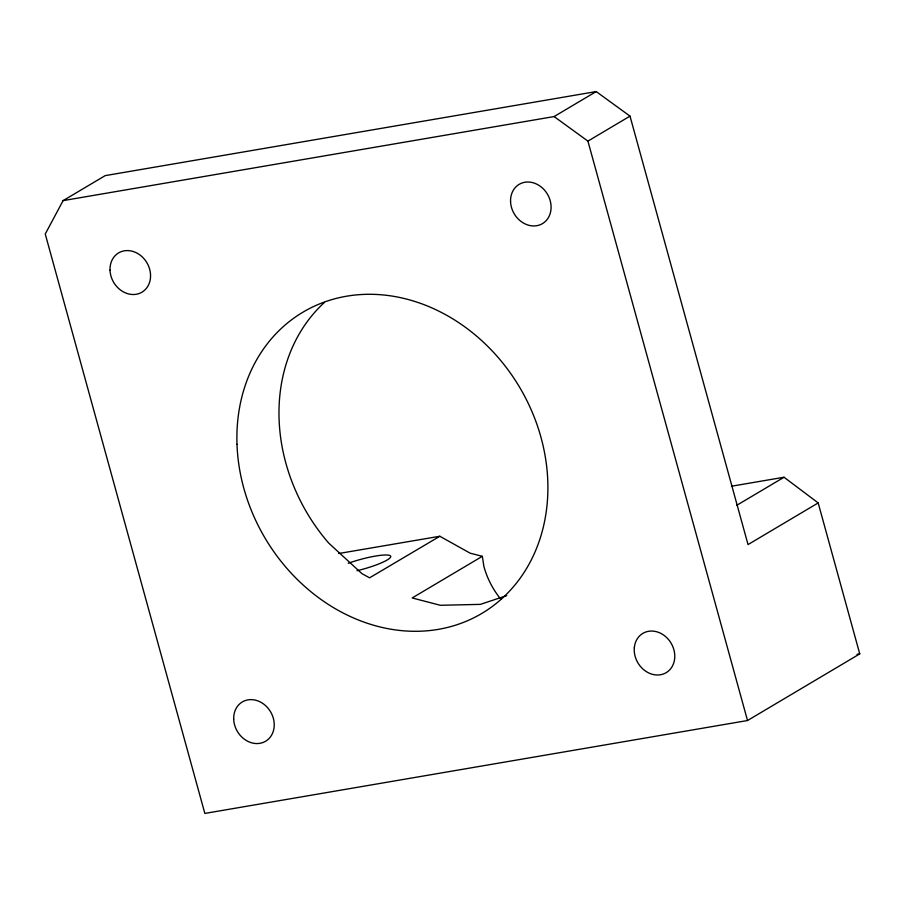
<?xml version="1.0" encoding="UTF-8"?>
<svg xmlns="http://www.w3.org/2000/svg" width="905" height="905" viewBox="0 0 905 905"><rect width="100%" height="100%" fill="white"/><g stroke="black" fill="none" stroke-linecap="round" stroke-linejoin="round"><path stroke-width="1.36" d="M818.177 502.931L748.028 544.584L630.004 116.123L596.191 91.575L105.195 175.627L63.112 200.616L45.25 234.01L204.847 813.425L747.519 720.527L859.75 653.885L818.177 502.931L784.035 477.24L731.466 486.234M63.112 200.616L554.098 116.564L596.191 91.575M554.098 116.564L587.922 141.112L630.004 116.123M500.85 599.257A76.167 64.323 59.3 0 1 483.915 566.541L482.331 556.315L412.182 597.956L440.339 605.287L480.363 604.37L506.721 595.614M736.862 505.25L784.035 477.24M482.331 556.315L470.193 553.204L439.819 536.258L369.557 577.831L361.853 573.566L328.741 543.113A175.185 147.956 59.3 0 1 324.454 302.428M856.967 654.36L859.75 653.885M338.742 553.509L439.819 536.258M587.922 141.112L747.519 720.527M348.221 563.261A30.465 5.034 -15.4 0 1 390.394 555.828A30.465 5.034 -15.4 0 1 357 570.727M236.997 444.242A175.185 147.956 59.3 0 0 475.17 617.108A175.185 147.956 59.3 0 0 465.012 327.01A175.185 147.956 59.3 0 0 236.997 444.242M634.303 647.856A22.851 19.299 59.3 0 0 663.037 674.112A22.851 19.299 59.3 0 0 666.182 637.109A22.851 19.299 59.3 0 0 634.303 647.856M510.556 201.555A22.851 19.299 59.3 0 0 541.62 224.101A22.851 19.299 59.3 0 0 540.296 186.272A22.851 19.299 59.3 0 0 510.556 201.555M110.014 270.12A22.851 19.299 59.3 0 0 141.078 292.677A22.851 19.299 59.3 0 0 139.755 254.837A22.851 19.299 59.3 0 0 110.014 270.12M233.694 719.17A22.851 19.299 59.3 0 0 264.769 741.715A22.851 19.299 59.3 0 0 263.434 703.886A22.851 19.299 59.3 0 0 233.694 719.17"/></g></svg>
